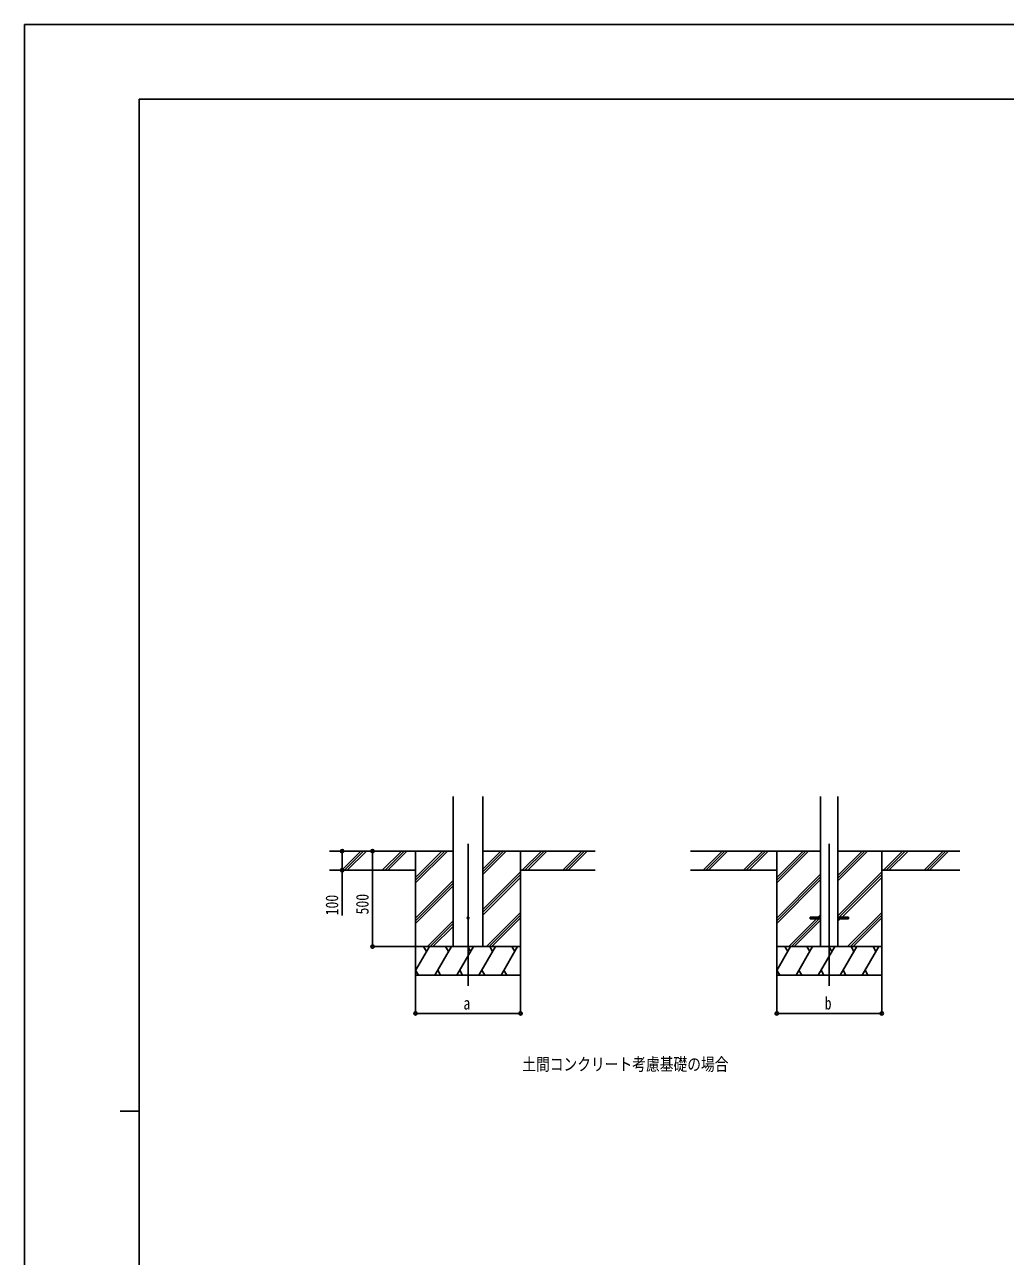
# Model space of a CAD drawing. Units: millimetres, scale not verified. Extents: x -8410 to 8410, y -5940 to 5940.
# Drawn here: x -8410 to -3275, y -510 to 5940 of the extents above; entities that cross this region are included whole.
import ezdxf
from ezdxf.enums import TextEntityAlignment as Align

# ---------------------------------------------------------------- set-up
doc = ezdxf.new("R2010")
doc.units = ezdxf.units.MM
doc.header["$LTSCALE"] = 30
for name, color, linetype in [('0-2_USER1', 3, 'Continuous'), ('0-3_YKK_12', 2, 'Continuous'), ('0-4_YKK_13', 4, 'Continuous'), ('0-5_YKK_A1', 4, 'Continuous'), ('0-6_YKK_D', 6, 'Continuous'), ('0-7_YKK_ZWAK', 7, 'Continuous')]:
    doc.layers.add(name, color=color, linetype=linetype)
doc.styles.add('ＭＳ ゴシック', font='')
doc.styles.get('ＭＳ ゴシック').set_extended_font_data('MS Gothic')

msp = doc.modelspace()

# ---------------------------------------------------------------- linework, layer by layer
at = {"layer": '0-3_YKK_12'}
for p, q in [((-6088.27, 1650.32), (-6088.27, 907)), ((-4196.7, 1650.32), (-4196.7, 907))]:
    msp.add_line(p, q, dxfattribs=at)
at = {"layer": '0-4_YKK_13'}
for p, q in [((-4296.7, 1266.58), (-4296.7, 1257.58)), ((-4296.7, 1266.58), (-4241.9, 1266.58)), ((-4296.7, 1257.58), (-4241.9, 1257.58)), ((-4151.5, 1266.58), (-4096.7, 1266.58)), ((-4151.5, 1257.58), (-4096.7, 1257.58)), ((-4096.7, 1266.58), (-4096.7, 1257.58))]:
    msp.add_line(p, q, dxfattribs=at)
msp.add_circle((-6088.27, 1262.08), 5, dxfattribs=at)
at = {"layer": '0-5_YKK_A1'}
for p, q in [((-6166.02, 1112.08), (-6166.02, 1897.43)), ((-6010.52, 1112.08), (-6010.52, 1897.43)), ((-4241.9, 1897.43), (-4241.9, 1112.08)), ((-4151.5, 1897.43), (-4151.5, 1112.08)), ((-6166.02, 1612.08), (-6814.22, 1612.08)), ((-6747.53, 1513.49), (-6648.94, 1612.08)), ((-6734.8, 1512.08), (-6634.79, 1612.08)), ((-6720.65, 1512.08), (-6620.65, 1612.08)), ((-6535.4, 1513.49), (-6436.8, 1612.08)), ((-6522.66, 1512.08), (-6422.66, 1612.08)), ((-6508.52, 1512.08), (-6408.52, 1612.08)), ((-6363.27, 1612.08), (-6363.27, 962.08)), ((-6363.27, 1445.2), (-6196.39, 1612.08)), ((-6363.27, 1459.35), (-6210.53, 1612.08)), ((-6363.27, 1473.49), (-6224.67, 1612.08)), ((-6010.52, 1489.58), (-5888.02, 1612.08)), ((-6010.52, 1503.73), (-5902.16, 1612.08)), ((-6010.52, 1517.87), (-5916.3, 1612.08)), ((-6010.52, 1612.08), (-5422.65, 1612.08)), ((-5813.27, 1612.08), (-5813.27, 962.08)), ((-5804.17, 1512.08), (-5704.17, 1612.08)), ((-5790.03, 1512.08), (-5690.03, 1612.08)), ((-5775.89, 1512.08), (-5675.89, 1612.08)), ((-5592.04, 1512.08), (-5492.04, 1612.08)), ((-5577.9, 1512.08), (-5477.9, 1612.08)), ((-5563.76, 1512.08), (-5463.76, 1612.08)), ((-4241.9, 1612.08), (-4922.65, 1612.08)), ((-4855.96, 1513.49), (-4757.37, 1612.08)), ((-4843.22, 1512.08), (-4743.22, 1612.08)), ((-4829.08, 1512.08), (-4729.08, 1612.08)), ((-4643.83, 1513.49), (-4545.23, 1612.08)), ((-4631.09, 1512.08), (-4531.09, 1612.08)), ((-4616.95, 1512.08), (-4516.95, 1612.08)), ((-4471.7, 1612.08), (-4471.7, 962.08)), ((-4471.7, 1445.2), (-4304.82, 1612.08)), ((-4471.7, 1459.35), (-4318.96, 1612.08)), ((-4471.7, 1473.49), (-4333.1, 1612.08)), ((-4151.5, 1457.04), (-3996.45, 1612.08)), ((-4151.5, 1471.18), (-4010.59, 1612.08)), ((-4151.5, 1485.32), (-4024.73, 1612.08)), ((-4151.5, 1612.08), (-3513.49, 1612.08)), ((-3921.7, 1612.08), (-3921.7, 962.08)), ((-3912.6, 1512.08), (-3812.6, 1612.08)), ((-3898.46, 1512.08), (-3798.46, 1612.08)), ((-3884.32, 1512.08), (-3784.32, 1612.08)), ((-3700.47, 1512.08), (-3600.47, 1612.08)), ((-3686.33, 1512.08), (-3586.33, 1612.08)), ((-3672.19, 1512.08), (-3572.18, 1612.08)), ((-6363.27, 1512.08), (-6814.22, 1512.08)), ((-6010.52, 1305.74), (-5813.27, 1502.99)), ((-6010.52, 1291.6), (-5813.27, 1488.85)), ((-5813.27, 1512.08), (-5422.65, 1512.08)), ((-4471.7, 1512.08), (-4922.65, 1512.08)), ((-4471.7, 1261.36), (-4241.9, 1491.15)), ((-4151.5, 1273.19), (-3921.7, 1502.99)), ((-4143.96, 1266.58), (-3921.7, 1488.85)), ((-3921.7, 1512.08), (-3513.49, 1512.08)), ((-6363.27, 1261.36), (-6166.02, 1458.61)), ((-6363.27, 1247.22), (-6166.02, 1444.46)), ((-6363.27, 1233.07), (-6166.02, 1430.32)), ((-6010.52, 1277.45), (-5813.27, 1474.7)), ((-4471.7, 1247.22), (-4241.9, 1477.01)), ((-4471.7, 1233.07), (-4241.9, 1462.87)), ((-4129.82, 1266.58), (-3921.7, 1474.7)), ((-5992.04, 1112.08), (-5813.27, 1290.86)), ((-4100.47, 1112.08), (-3921.7, 1290.86)), ((-6300.41, 1112.08), (-6166.02, 1246.47)), ((-6286.27, 1112.08), (-6166.02, 1232.33)), ((-5977.9, 1112.08), (-5813.27, 1276.71)), ((-5963.76, 1112.08), (-5813.27, 1262.57)), ((-4408.84, 1112.08), (-4263.34, 1257.58)), ((-4394.7, 1112.08), (-4249.2, 1257.58)), ((-4380.56, 1112.08), (-4241.9, 1250.74)), ((-4254.34, 1266.58), (-4241.9, 1279.02)), ((-4151.5, 1244.9), (-4138.82, 1257.58)), ((-4086.33, 1112.08), (-3921.7, 1276.71)), ((-4072.19, 1112.08), (-3921.7, 1262.57)), ((-6272.13, 1112.08), (-6166.02, 1218.19)), ((-5813.27, 1112.08), (-6363.27, 1112.08)), ((-6363.27, 986.63), (-6290.84, 1112.08)), ((-6305.84, 1086.1), (-6320.84, 1112.08)), ((-6261.97, 962.08), (-6175.37, 1112.08)), ((-6190.37, 1086.1), (-6205.37, 1112.08)), ((-6146.5, 962.08), (-6059.9, 1112.08)), ((-6074.9, 1086.1), (-6089.9, 1112.08)), ((-6031.03, 962.08), (-5944.43, 1112.08)), ((-5959.43, 1086.1), (-5974.43, 1112.08)), ((-5915.56, 962.08), (-5828.96, 1112.08)), ((-5843.96, 1086.1), (-5858.96, 1112.08)), ((-3921.7, 1112.08), (-4471.7, 1112.08)), ((-4471.7, 986.63), (-4399.27, 1112.08)), ((-4414.27, 1086.1), (-4429.27, 1112.08)), ((-4370.4, 962.08), (-4283.8, 1112.08)), ((-4298.8, 1086.1), (-4313.8, 1112.08)), ((-4254.93, 962.08), (-4168.33, 1112.08)), ((-4183.33, 1086.1), (-4198.33, 1112.08)), ((-4139.46, 962.08), (-4052.86, 1112.08)), ((-4067.86, 1086.1), (-4082.86, 1112.08)), ((-4023.99, 962.08), (-3937.39, 1112.08)), ((-3952.39, 1086.1), (-3967.39, 1112.08)), ((-6362.44, 988.06), (-6347.44, 962.09)), ((-6246.97, 988.06), (-6231.98, 962.08)), ((-6131.5, 988.06), (-6116.51, 962.08)), ((-6016.03, 988.06), (-6001.03, 962.08)), ((-5900.56, 988.06), (-5885.56, 962.08)), ((-4470.87, 988.06), (-4455.87, 962.09)), ((-4355.4, 988.06), (-4340.4, 962.08)), ((-4239.93, 988.06), (-4224.93, 962.08)), ((-4124.46, 988.06), (-4109.46, 962.08)), ((-4008.99, 988.06), (-3993.99, 962.08)), ((-6363.27, 962.08), (-5813.27, 962.08)), ((-4471.7, 962.08), (-3921.7, 962.08))]:
    msp.add_line(p, q, dxfattribs=at)
at = {"layer": '0-6_YKK_D'}
for p, q in [((-6588.33, 1612.08), (-6588.33, 1112.08)), ((-6364.27, 1112.08), (-6589.33, 1112.08)), ((-6363.27, 962.08), (-6363.27, 761.08)), ((-5813.27, 962.08), (-5813.27, 761.08)), ((-4471.7, 962.08), (-4471.7, 761.08)), ((-3921.7, 962.08), (-3921.7, 761.08)), ((-6363.27, 762.08), (-5813.27, 762.08)), ((-4471.7, 762.08), (-3921.7, 762.08))]:
    msp.add_line(p, q, dxfattribs=at)
msp.add_lwpolyline([(-6747.61, 1612.08), (-6747.61, 1512.08), (-6747.61, 1274.88)], dxfattribs=at)
for centre in [(-6747.61, 1612.08), (-6588.33, 1612.08), (-6747.61, 1512.08), (-6588.33, 1112.08), (-6363.27, 762.08), (-5813.27, 762.08), (-4471.7, 762.08), (-3921.7, 762.08)]:
    msp.add_circle(centre, 8.5, dxfattribs=at)
at = {"layer": '0-7_YKK_ZWAK'}
for p, q in [((7790.04, 5550), (-7809.96, 5550)), ((-7809.96, -5050), (-7809.96, 5550)), ((-7909.96, 250), (-7809.96, 250))]:
    msp.add_line(p, q, dxfattribs=at)
msp.add_lwpolyline([(-8410, -5940), (8410, -5940), (8410, 5940), (-8410, 5940)], close=True, dxfattribs=at)

# ---------------------------------------------------------------- texts
at = {"layer": '0-2_USER1', "style": 'ＭＳ ゴシック', "width": 0.8}
msp.add_text('土間コンクリート考慮基礎の場合', height=65.98, dxfattribs=at).set_placement((-5804.4, 443.23), align=Align.BOTTOM_LEFT)
at = {"layer": '0-6_YKK_D', "style": 'ＭＳ ゴシック', "width": 0.8}
for s, p in [('100', (-6748.41, 1275.68)), ('500', (-6589.13, 1280.48))]:
    msp.add_text(s, height=65.98, rotation=90, dxfattribs=at).set_placement(p, align=Align.BOTTOM_LEFT)
for s, p in [('b', (-4220.7, 762.88)), ('a', (-6112.27, 762.88))]:
    msp.add_text(s, height=65.98, dxfattribs=at).set_placement(p, align=Align.BOTTOM_LEFT)

doc.saveas('drawing.dxf')
